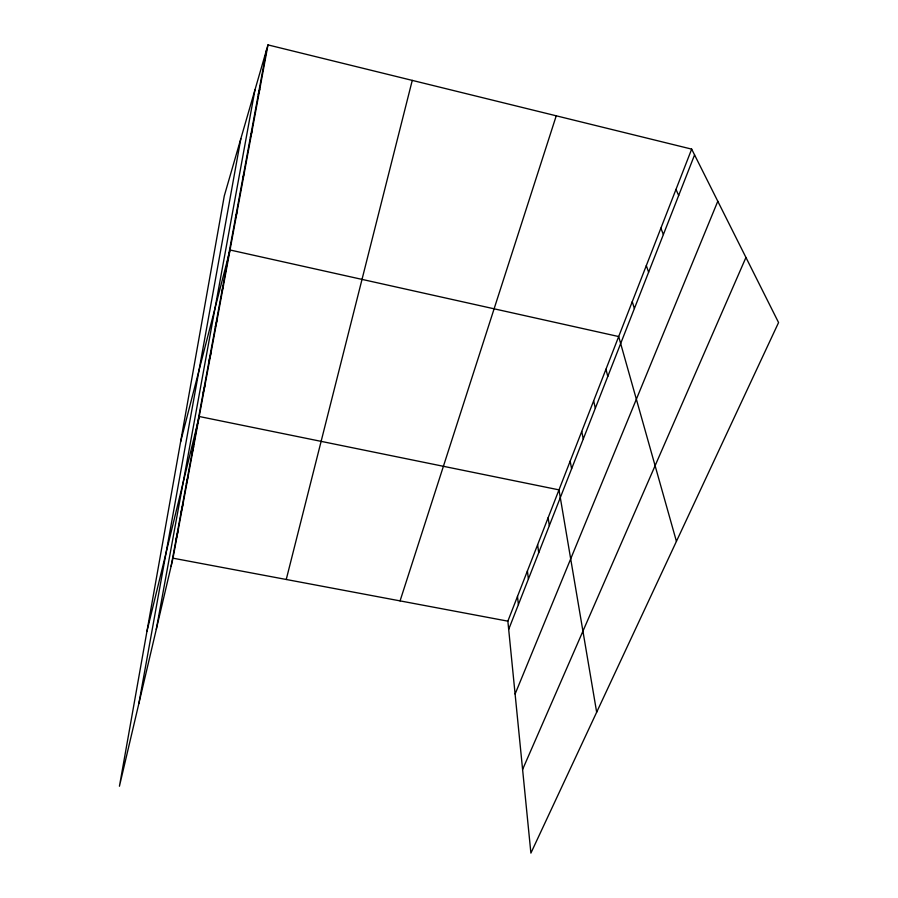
<?xml version="1.0" encoding="UTF-8"?>
<svg xmlns="http://www.w3.org/2000/svg" width="898" height="898" viewBox="0 0 898 898"><rect width="100%" height="100%" fill="white"/><g stroke="black" fill="none" stroke-linecap="round" stroke-linejoin="round"><path stroke-width="1.35" d="M138.853 703.572L240.832 138.719M156.263 629.419L254.976 89.834M171.114 566.211L266.538 49.873M267.974 44.9L224.276 195.944L119.434 786.233L173 558.186L267.974 44.9L691.673 149.124L778.566 322.562L530.898 853.1L507.864 621.158L691.673 149.124M176.053 539.496L177.927 531.56M181.149 511.95L183.001 504.126M186.391 483.528L188.243 475.828M191.813 454.208L193.642 446.632M146.924 631.44L199.221 416.504L558.994 489.87L596.665 712.226M203.195 392.651L204.98 385.377M209.167 360.334L210.929 353.228M215.34 326.894L217.08 319.98M286.249 579.479L412.261 80.393M221.739 292.299L223.445 285.586M180.61 441.805L230.023 249.992L618.688 336.548L676.43 541.359M235.422 218.225L237.061 211.995M242.763 178.534L244.357 172.562M250.385 137.293L251.934 131.636M258.298 94.447L259.803 89.115M400.07 600.885L556.244 115.808M508.683 629.386L694.569 154.916M515.104 694.019L717.794 201.264M522.602 769.463L745.946 257.457M173 558.186L507.864 621.158M675.992 189.399L678.675 195.472M660.883 228.193L663.375 234.535M646.313 265.606L648.625 272.195M632.259 301.706L634.392 308.508M605.959 369.235L607.789 376.43M593.645 400.867L595.329 408.22M581.724 431.478L583.285 438.976M570.174 461.134L571.611 468.767M548.139 517.731L549.34 525.599M537.621 544.749L538.721 552.73M527.407 570.971L528.406 579.042M517.495 596.429L518.404 604.59"/></g></svg>
